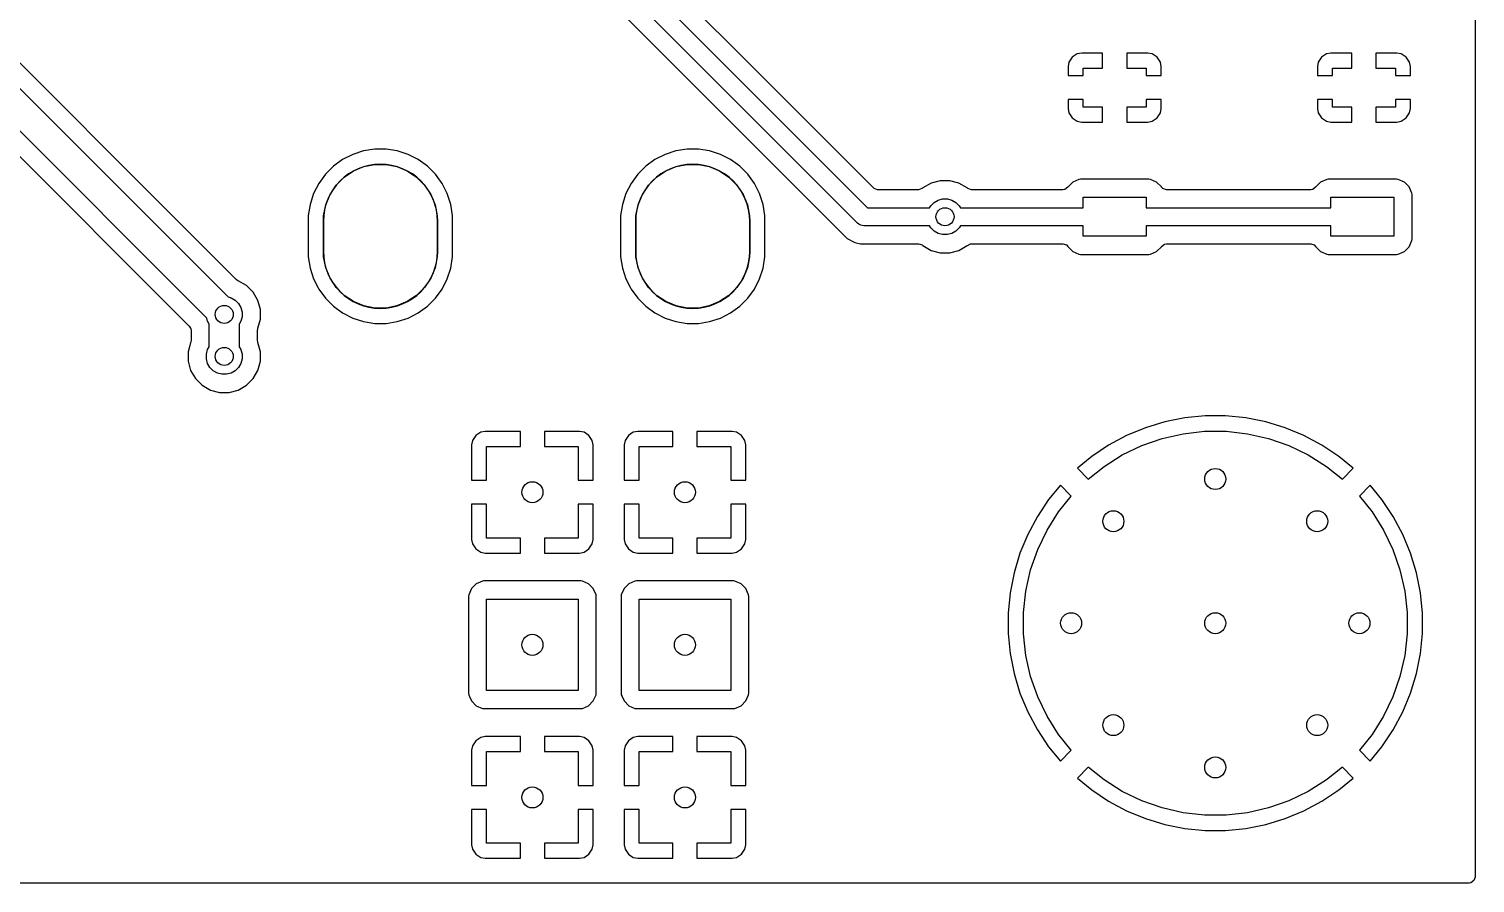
# Model space of a CAD drawing. Extents: x 0.23 to 2.17, y 0.23 to 2.17.
# Drawn here: x 1.222 to 2.17, y 0.23 to 0.789 of the extents above; entities that cross this region are included whole.
import ezdxf

# ---------------------------------------------------------------- set-up
doc = ezdxf.new("R2010")
doc.units = 0
doc.header["$MEASUREMENT"] = 0
doc.layers.add('BLACK', color=7, linetype='CONTINUOUS')

msp = doc.modelspace()

# ---------------------------------------------------------------- linework, layer by layer
at = {"layer": 'BLACK', "linetype": 'CONTINUOUS'}
for p, q in [((2.1703, 2.1664), (2.1703, 0.2336)), ((1.34843, 1.09595), (1.77213, 0.67224)), ((1.32833, 1.08261), (1.75879, 0.65215)), ((1.76551, 0.66216), (1.33834, 1.08933)), ((1.69636, 0.76475), (1.63245, 0.82865)), ((1.3163, 0.66711), (1.20404, 0.77937)), ((1.1979, 0.76877), (1.35285, 0.61383)), ((1.90629, 0.77088), (1.90411, 0.76762)), ((1.90955, 0.77305), (1.90629, 0.77088)), ((1.90629, 0.77088), (1.90629, 0.77088)), ((1.91242, 0.77362), (1.90955, 0.77305)), ((1.90955, 0.77305), (1.90955, 0.77305)), ((1.92618, 0.77362), (1.91242, 0.77362)), ((1.92618, 0.76378), (1.92618, 0.77362)), ((1.92618, 0.77362), (1.92618, 0.77362)), ((1.95569, 0.77362), (1.94193, 0.77362)), ((1.94193, 0.77362), (1.94193, 0.77362)), ((1.94193, 0.77362), (1.94193, 0.76378)), ((1.95856, 0.77305), (1.95569, 0.77362)), ((1.96182, 0.77088), (1.95856, 0.77305)), ((1.95856, 0.77305), (1.95856, 0.77305)), ((1.964, 0.76762), (1.96182, 0.77088)), ((1.96182, 0.77088), (1.96182, 0.77088)), ((2.06968, 0.77088), (2.0675, 0.76762)), ((2.07293, 0.77305), (2.06968, 0.77088)), ((2.06968, 0.77088), (2.06968, 0.77088)), ((2.0758, 0.77362), (2.07293, 0.77305)), ((2.07293, 0.77305), (2.07293, 0.77305)), ((2.08957, 0.77362), (2.0758, 0.77362)), ((2.08957, 0.76378), (2.08957, 0.77362)), ((2.08957, 0.77362), (2.08957, 0.77362)), ((2.10531, 0.77362), (2.10531, 0.77362)), ((2.10531, 0.77362), (2.10531, 0.76378)), ((2.11908, 0.77362), (2.10531, 0.77362)), ((2.12195, 0.77305), (2.11908, 0.77362)), ((2.12521, 0.77088), (2.12195, 0.77305)), ((2.12195, 0.77305), (2.12195, 0.77305)), ((2.12738, 0.76762), (2.12521, 0.77088)), ((2.12521, 0.77088), (2.12521, 0.77088)), ((1.718, 0.74311), (1.69636, 0.76475)), ((1.90411, 0.76762), (1.90354, 0.76475)), ((1.90354, 0.76475), (1.90354, 0.75886)), ((1.90354, 0.75886), (1.90354, 0.75886)), ((1.90354, 0.75886), (1.91339, 0.75886)), ((1.90411, 0.76762), (1.90411, 0.76762)), ((1.91339, 0.75886), (1.91339, 0.76378)), ((1.91339, 0.76378), (1.92618, 0.76378)), ((1.94193, 0.76378), (1.95472, 0.76378)), ((1.95472, 0.76378), (1.95472, 0.75886)), ((1.95472, 0.75886), (1.96457, 0.75886)), ((1.96457, 0.76475), (1.964, 0.76762)), ((1.964, 0.76762), (1.964, 0.76762)), ((1.96457, 0.75886), (1.96457, 0.76475)), ((1.96457, 0.76475), (1.96457, 0.76475)), ((1.96457, 0.75886), (1.96457, 0.75886)), ((2.0675, 0.76762), (2.06693, 0.76475)), ((2.06693, 0.76475), (2.06693, 0.75886)), ((2.06693, 0.75886), (2.06693, 0.75886)), ((2.06693, 0.75886), (2.07677, 0.75886)), ((2.0675, 0.76762), (2.0675, 0.76762)), ((2.07677, 0.75886), (2.07677, 0.76378)), ((2.07677, 0.76378), (2.08957, 0.76378)), ((2.10531, 0.76378), (2.11811, 0.76378)), ((2.11811, 0.76378), (2.11811, 0.75886)), ((2.11811, 0.75886), (2.12795, 0.75886)), ((2.12795, 0.76475), (2.12738, 0.76762)), ((2.12738, 0.76762), (2.12738, 0.76762)), ((2.12795, 0.75886), (2.12795, 0.76475)), ((2.12795, 0.76475), (2.12795, 0.76475)), ((2.12795, 0.75886), (2.12795, 0.75886)), ((1.33893, 0.59991), (1.18399, 0.75485)), ((1.17339, 0.74872), (1.32746, 0.59465)), ((1.77589, 0.68522), (1.718, 0.74311)), ((1.91339, 0.74311), (1.90354, 0.74311)), ((1.90354, 0.74311), (1.90354, 0.74311)), ((1.90354, 0.74311), (1.90354, 0.73722)), ((1.91339, 0.73819), (1.91339, 0.74311)), ((1.96457, 0.74311), (1.95472, 0.74311)), ((1.95472, 0.74311), (1.95472, 0.73819)), ((1.96457, 0.73722), (1.96457, 0.74311)), ((1.96457, 0.74311), (1.96457, 0.74311)), ((2.07677, 0.74311), (2.06693, 0.74311)), ((2.06693, 0.74311), (2.06693, 0.74311)), ((2.06693, 0.74311), (2.06693, 0.73722)), ((2.07677, 0.73819), (2.07677, 0.74311)), ((2.12795, 0.74311), (2.11811, 0.74311)), ((2.11811, 0.74311), (2.11811, 0.73819)), ((2.12795, 0.73722), (2.12795, 0.74311)), ((2.12795, 0.74311), (2.12795, 0.74311)), ((1.90354, 0.73722), (1.90411, 0.73435)), ((1.90411, 0.73435), (1.90411, 0.73435)), ((1.90411, 0.73435), (1.90629, 0.73109)), ((1.90629, 0.73109), (1.90629, 0.73109)), ((1.90629, 0.73109), (1.90955, 0.72892)), ((1.92618, 0.73819), (1.91339, 0.73819)), ((1.92618, 0.72835), (1.92618, 0.73819)), ((1.95472, 0.73819), (1.94193, 0.73819)), ((1.94193, 0.73819), (1.94193, 0.72835)), ((1.95856, 0.72892), (1.96182, 0.73109)), ((1.96182, 0.73109), (1.964, 0.73435)), ((1.96182, 0.73109), (1.96182, 0.73109)), ((1.964, 0.73435), (1.96457, 0.73722)), ((1.964, 0.73435), (1.964, 0.73435)), ((1.96457, 0.73722), (1.96457, 0.73722)), ((2.06693, 0.73722), (2.0675, 0.73435)), ((2.0675, 0.73435), (2.0675, 0.73435)), ((2.0675, 0.73435), (2.06968, 0.73109)), ((2.06968, 0.73109), (2.06968, 0.73109)), ((2.06968, 0.73109), (2.07293, 0.72892)), ((2.08957, 0.73819), (2.07677, 0.73819)), ((2.08957, 0.72835), (2.08957, 0.73819)), ((2.11811, 0.73819), (2.10531, 0.73819)), ((2.10531, 0.73819), (2.10531, 0.72835)), ((2.12195, 0.72892), (2.12521, 0.73109)), ((2.12521, 0.73109), (2.12738, 0.73435)), ((2.12521, 0.73109), (2.12521, 0.73109)), ((2.12738, 0.73435), (2.12795, 0.73722)), ((2.12738, 0.73435), (2.12738, 0.73435)), ((2.12795, 0.73722), (2.12795, 0.73722)), ((1.90955, 0.72892), (1.90955, 0.72892)), ((1.90955, 0.72892), (1.91242, 0.72835)), ((1.91242, 0.72835), (1.91242, 0.72835)), ((1.91242, 0.72835), (1.92618, 0.72835)), ((1.92618, 0.72835), (1.92618, 0.72835)), ((1.94193, 0.72835), (1.94193, 0.72835)), ((1.94193, 0.72835), (1.95569, 0.72835)), ((1.95569, 0.72835), (1.95856, 0.72892)), ((1.95569, 0.72835), (1.95569, 0.72835)), ((1.95856, 0.72892), (1.95856, 0.72892)), ((2.07293, 0.72892), (2.07293, 0.72892)), ((2.07293, 0.72892), (2.0758, 0.72835)), ((2.0758, 0.72835), (2.0758, 0.72835)), ((2.0758, 0.72835), (2.08957, 0.72835)), ((2.08957, 0.72835), (2.08957, 0.72835)), ((2.10531, 0.72835), (2.10531, 0.72835)), ((2.10531, 0.72835), (2.11908, 0.72835)), ((2.11908, 0.72835), (2.12195, 0.72892)), ((2.11908, 0.72835), (2.11908, 0.72835)), ((2.12195, 0.72892), (2.12195, 0.72892)), ((1.42798, 0.70381), (1.42197, 0.69944)), ((1.43461, 0.70719), (1.42798, 0.70381)), ((1.44169, 0.70949), (1.43461, 0.70719)), ((1.44904, 0.71065), (1.44169, 0.70949)), ((1.45648, 0.71065), (1.44904, 0.71065)), ((1.44904, 0.71065), (1.44904, 0.71065)), ((1.46382, 0.70949), (1.45648, 0.71065)), ((1.45648, 0.71065), (1.45648, 0.71065)), ((1.4709, 0.70719), (1.46382, 0.70949)), ((1.47753, 0.70381), (1.4709, 0.70719)), ((1.48355, 0.69944), (1.47753, 0.70381)), ((1.47753, 0.70381), (1.47753, 0.70381)), ((1.47753, 0.70381), (1.47753, 0.70381)), ((1.63271, 0.70381), (1.62669, 0.69944)), ((1.63934, 0.70719), (1.63271, 0.70381)), ((1.64641, 0.70949), (1.63934, 0.70719)), ((1.65376, 0.71065), (1.64641, 0.70949)), ((1.6612, 0.71065), (1.65376, 0.71065)), ((1.65376, 0.71065), (1.65376, 0.71065)), ((1.66855, 0.70949), (1.6612, 0.71065)), ((1.6612, 0.71065), (1.6612, 0.71065)), ((1.67562, 0.70719), (1.66855, 0.70949)), ((1.68225, 0.70381), (1.67562, 0.70719)), ((1.68827, 0.69944), (1.68225, 0.70381)), ((1.68225, 0.70381), (1.68225, 0.70381)), ((1.68225, 0.70381), (1.68225, 0.70381)), ((1.41671, 0.69418), (1.41233, 0.68816)), ((1.42197, 0.69944), (1.41671, 0.69418)), ((1.42384, 0.68711), (1.42903, 0.6923)), ((1.42903, 0.6923), (1.43512, 0.69637)), ((1.43512, 0.69637), (1.4419, 0.69918)), ((1.4419, 0.69918), (1.44909, 0.70061)), ((1.44909, 0.70061), (1.45642, 0.70061)), ((1.45642, 0.70061), (1.46361, 0.69918)), ((1.46361, 0.69918), (1.47039, 0.69637)), ((1.47039, 0.69637), (1.47648, 0.6923)), ((1.47648, 0.6923), (1.48167, 0.68711)), ((1.48881, 0.69418), (1.48355, 0.69944)), ((1.49318, 0.68816), (1.48881, 0.69418)), ((1.62143, 0.69418), (1.61706, 0.68816)), ((1.62669, 0.69944), (1.62143, 0.69418)), ((1.62857, 0.68711), (1.63375, 0.6923)), ((1.63375, 0.6923), (1.63985, 0.69637)), ((1.63985, 0.69637), (1.64662, 0.69918)), ((1.64662, 0.69918), (1.65381, 0.70061)), ((1.65381, 0.70061), (1.66115, 0.70061)), ((1.66115, 0.70061), (1.66834, 0.69918)), ((1.66834, 0.69918), (1.67511, 0.69637)), ((1.67511, 0.69637), (1.68121, 0.6923)), ((1.68121, 0.6923), (1.68639, 0.68711)), ((1.69353, 0.69418), (1.68827, 0.69944)), ((1.6979, 0.68816), (1.69353, 0.69418)), ((1.41233, 0.68816), (1.40895, 0.68153)), ((1.41977, 0.68102), (1.42384, 0.68711)), ((1.48167, 0.68711), (1.48574, 0.68102)), ((1.49656, 0.68153), (1.49318, 0.68816)), ((1.61706, 0.68816), (1.61368, 0.68153)), ((1.6245, 0.68102), (1.62857, 0.68711)), ((1.68639, 0.68711), (1.69047, 0.68102)), ((1.70128, 0.68153), (1.6979, 0.68816)), ((1.77636, 0.68482), (1.77589, 0.68522)), ((1.77865, 0.68407), (1.77636, 0.68482)), ((1.80552, 0.68407), (1.77865, 0.68407)), ((1.80613, 0.68412), (1.80552, 0.68407)), ((1.8081, 0.68512), (1.80613, 0.68412)), ((1.80812, 0.6851), (1.8081, 0.68512)), ((1.80824, 0.6852), (1.80812, 0.6851)), ((1.80828, 0.68522), (1.80824, 0.6852)), ((1.80832, 0.68526), (1.80828, 0.68522)), ((1.81371, 0.68837), (1.80832, 0.68526)), ((1.81972, 0.68998), (1.81371, 0.68837)), ((1.82595, 0.68998), (1.81972, 0.68998)), ((1.83196, 0.68837), (1.82595, 0.68998)), ((1.83735, 0.68526), (1.83196, 0.68837)), ((1.83739, 0.68522), (1.83735, 0.68526)), ((1.83786, 0.68482), (1.83739, 0.68522)), ((1.84015, 0.68407), (1.83786, 0.68482)), ((1.90013, 0.68407), (1.84015, 0.68407)), ((1.90143, 0.6843), (1.90013, 0.68407)), ((1.90334, 0.68577), (1.90143, 0.6843)), ((1.90346, 0.68594), (1.90334, 0.68577)), ((1.90658, 0.68906), (1.90346, 0.68594)), ((1.91063, 0.69085), (1.90658, 0.68906)), ((1.91162, 0.69096), (1.91063, 0.69085)), ((1.95649, 0.69096), (1.91162, 0.69096)), ((1.91162, 0.69096), (1.91162, 0.69096)), ((1.95748, 0.69085), (1.95649, 0.69096)), ((1.96153, 0.68906), (1.95748, 0.69085)), ((1.95748, 0.69085), (1.95748, 0.69085)), ((1.95748, 0.69085), (1.95748, 0.69085)), ((1.96465, 0.68594), (1.96153, 0.68906)), ((1.96153, 0.68906), (1.96153, 0.68906)), ((1.96477, 0.68577), (1.96465, 0.68594)), ((1.96569, 0.68482), (1.96477, 0.68577)), ((1.96798, 0.68407), (1.96569, 0.68482)), ((2.06253, 0.68407), (1.96798, 0.68407)), ((2.06384, 0.6843), (2.06253, 0.68407)), ((2.06574, 0.68577), (2.06384, 0.6843)), ((2.06586, 0.68594), (2.06574, 0.68577)), ((2.06899, 0.68906), (2.06586, 0.68594)), ((2.07303, 0.69085), (2.06899, 0.68906)), ((2.07402, 0.69096), (2.07303, 0.69085)), ((2.11889, 0.69096), (2.07402, 0.69096)), ((2.07402, 0.69096), (2.07402, 0.69096)), ((2.11988, 0.69085), (2.11889, 0.69096)), ((2.12393, 0.68906), (2.11988, 0.69085)), ((2.11988, 0.69085), (2.11988, 0.69085)), ((2.11988, 0.69085), (2.11988, 0.69085)), ((2.12706, 0.68594), (2.12393, 0.68906)), ((2.12884, 0.68189), (2.12706, 0.68594)), ((1.40666, 0.67445), (1.40549, 0.66711)), ((1.40895, 0.68153), (1.40666, 0.67445)), ((1.41553, 0.66705), (1.41696, 0.67424)), ((1.41696, 0.67424), (1.41977, 0.68102)), ((1.48574, 0.68102), (1.48855, 0.67424)), ((1.48855, 0.67424), (1.48998, 0.66705)), ((1.49676, 0.6809), (1.49656, 0.68153)), ((1.49886, 0.67445), (1.49676, 0.6809)), ((1.50002, 0.66711), (1.49886, 0.67445)), ((1.61138, 0.67445), (1.61022, 0.66711)), ((1.61368, 0.68153), (1.61138, 0.67445)), ((1.62026, 0.66705), (1.62169, 0.67424)), ((1.62169, 0.67424), (1.6245, 0.68102)), ((1.69047, 0.68102), (1.69327, 0.67424)), ((1.69327, 0.67424), (1.6947, 0.66705)), ((1.70149, 0.6809), (1.70128, 0.68153)), ((1.70358, 0.67445), (1.70149, 0.6809)), ((1.70474, 0.66711), (1.70358, 0.67445)), ((1.81272, 0.67224), (1.81346, 0.67353)), ((1.81346, 0.67353), (1.81564, 0.67571)), ((1.81564, 0.67571), (1.81831, 0.67725)), ((1.81831, 0.67725), (1.82129, 0.67805)), ((1.82129, 0.67805), (1.82438, 0.67805)), ((1.82438, 0.67805), (1.82735, 0.67725)), ((1.82735, 0.67725), (1.83002, 0.67571)), ((1.83002, 0.67571), (1.8322, 0.67353)), ((1.8322, 0.67353), (1.83295, 0.67224)), ((1.91339, 0.67224), (1.91339, 0.67913)), ((1.91339, 0.67913), (1.95472, 0.67913)), ((1.95472, 0.67913), (1.95472, 0.67224)), ((2.07579, 0.67224), (2.07579, 0.67913)), ((2.07579, 0.67913), (2.11713, 0.67913)), ((2.11713, 0.67913), (2.11713, 0.65354)), ((2.12896, 0.6809), (2.12884, 0.68189)), ((2.12896, 0.65178), (2.12896, 0.6809)), ((1.35811, 0.6253), (1.3163, 0.66711)), ((1.40549, 0.66711), (1.40549, 0.63998)), ((1.41535, 0.66339), (1.41553, 0.66705)), ((1.48998, 0.66705), (1.49016, 0.66339)), ((1.50002, 0.63998), (1.50002, 0.66711)), ((1.61022, 0.66711), (1.61022, 0.63998)), ((1.62008, 0.66339), (1.62026, 0.66705)), ((1.6947, 0.66705), (1.69488, 0.66339)), ((1.70474, 0.63998), (1.70474, 0.66711)), ((1.77213, 0.67224), (1.81272, 0.67224)), ((1.83295, 0.67224), (1.91339, 0.67224)), ((1.95472, 0.67224), (2.07579, 0.67224)), ((1.41535, 0.6437), (1.41535, 0.66339)), ((1.49016, 0.66339), (1.49016, 0.6437)), ((1.62008, 0.6437), (1.62008, 0.66339)), ((1.69488, 0.66339), (1.69488, 0.6437)), ((1.7664, 0.66143), (1.76551, 0.66216)), ((1.76765, 0.66091), (1.7664, 0.66143)), ((1.76853, 0.66055), (1.76765, 0.66091)), ((1.76969, 0.66043), (1.76853, 0.66055)), ((1.81272, 0.66043), (1.76969, 0.66043)), ((1.81346, 0.65915), (1.81272, 0.66043)), ((1.81564, 0.65697), (1.81346, 0.65915)), ((1.81831, 0.65543), (1.81564, 0.65697)), ((1.82129, 0.65463), (1.81831, 0.65543)), ((1.82438, 0.65463), (1.82129, 0.65463)), ((1.82735, 0.65543), (1.82438, 0.65463)), ((1.83002, 0.65697), (1.82735, 0.65543)), ((1.8322, 0.65915), (1.83002, 0.65697)), ((1.83295, 0.66043), (1.8322, 0.65915)), ((1.91339, 0.66043), (1.83295, 0.66043)), ((1.91339, 0.65354), (1.91339, 0.66043)), ((2.07579, 0.66043), (1.95472, 0.66043)), ((1.95472, 0.66043), (1.95472, 0.65354)), ((2.07579, 0.65354), (2.07579, 0.66043)), ((1.75879, 0.65215), (1.75879, 0.65215)), ((1.75879, 0.65215), (1.75879, 0.65215)), ((1.75879, 0.65215), (1.76284, 0.64981)), ((1.76284, 0.64981), (1.76284, 0.64981)), ((1.76284, 0.64981), (1.76284, 0.64981)), ((1.76284, 0.64981), (1.76379, 0.64956)), ((1.76379, 0.64956), (1.76379, 0.64956)), ((1.76379, 0.64956), (1.76379, 0.64956)), ((1.76379, 0.64956), (1.76735, 0.6486)), ((1.76735, 0.6486), (1.76735, 0.6486)), ((1.76735, 0.6486), (1.76735, 0.6486)), ((1.76735, 0.6486), (1.80552, 0.6486)), ((1.80552, 0.6486), (1.80781, 0.64786)), ((1.80781, 0.64786), (1.80828, 0.64746)), ((1.80828, 0.64746), (1.80832, 0.64742)), ((1.80832, 0.64742), (1.81371, 0.64431)), ((1.83196, 0.64431), (1.83735, 0.64742)), ((1.83735, 0.64742), (1.83739, 0.64746)), ((1.83739, 0.64746), (1.83743, 0.64748)), ((1.83743, 0.64748), (1.83755, 0.64758)), ((1.83755, 0.64758), (1.83757, 0.64755)), ((1.83757, 0.64755), (1.83954, 0.64855)), ((1.83954, 0.64855), (1.84015, 0.6486)), ((1.84015, 0.6486), (1.90013, 0.6486)), ((1.90013, 0.6486), (1.90242, 0.64786)), ((1.90242, 0.64786), (1.90334, 0.64691)), ((1.90334, 0.64691), (1.90346, 0.64674)), ((1.90346, 0.64674), (1.90525, 0.64495)), ((1.90525, 0.64495), (1.90658, 0.64361)), ((1.95472, 0.65354), (1.91339, 0.65354)), ((1.96153, 0.64361), (1.96465, 0.64674)), ((1.96465, 0.64674), (1.96477, 0.64691)), ((1.96465, 0.64674), (1.96465, 0.64674)), ((1.96465, 0.64674), (1.96465, 0.64674)), ((1.96477, 0.64691), (1.96668, 0.64838)), ((1.96668, 0.64838), (1.96798, 0.6486)), ((1.96798, 0.6486), (2.06253, 0.6486)), ((2.06253, 0.6486), (2.06482, 0.64786)), ((2.06482, 0.64786), (2.06574, 0.64691)), ((2.06574, 0.64691), (2.06586, 0.64674)), ((2.06586, 0.64674), (2.06765, 0.64495)), ((2.06765, 0.64495), (2.06899, 0.64361)), ((2.11713, 0.65354), (2.07579, 0.65354)), ((2.12393, 0.64361), (2.12706, 0.64674)), ((2.12706, 0.64674), (2.12884, 0.65079)), ((2.12884, 0.65079), (2.12896, 0.65178)), ((1.40549, 0.63998), (1.40666, 0.63263)), ((1.41553, 0.64003), (1.41535, 0.6437)), ((1.41696, 0.63284), (1.41553, 0.64003)), ((1.48998, 0.64003), (1.48855, 0.63284)), ((1.49016, 0.6437), (1.48998, 0.64003)), ((1.49886, 0.63263), (1.50002, 0.63998)), ((1.61022, 0.63998), (1.61138, 0.63263)), ((1.62026, 0.64003), (1.62008, 0.6437)), ((1.62169, 0.63284), (1.62026, 0.64003)), ((1.6947, 0.64003), (1.69327, 0.63284)), ((1.69488, 0.6437), (1.6947, 0.64003)), ((1.70358, 0.63263), (1.70474, 0.63998)), ((1.81371, 0.64431), (1.81972, 0.6427)), ((1.81972, 0.6427), (1.81972, 0.6427)), ((1.81972, 0.6427), (1.82595, 0.6427)), ((1.82595, 0.6427), (1.83196, 0.64431)), ((1.82595, 0.6427), (1.82595, 0.6427)), ((1.90658, 0.64361), (1.91063, 0.64183)), ((1.91063, 0.64183), (1.91162, 0.64171)), ((1.91162, 0.64171), (1.95649, 0.64171)), ((1.95649, 0.64171), (1.95748, 0.64183)), ((1.95748, 0.64183), (1.96153, 0.64361)), ((2.06899, 0.64361), (2.07303, 0.64183)), ((2.07303, 0.64183), (2.07402, 0.64171)), ((2.07402, 0.64171), (2.11889, 0.64171)), ((2.11889, 0.64171), (2.11988, 0.64183)), ((2.11988, 0.64183), (2.12393, 0.64361)), ((1.40666, 0.63263), (1.40895, 0.62556)), ((1.41977, 0.62607), (1.41696, 0.63284)), ((1.42384, 0.61997), (1.41977, 0.62607)), ((1.48574, 0.62607), (1.48167, 0.61997)), ((1.48855, 0.63284), (1.48574, 0.62607)), ((1.49656, 0.62556), (1.49886, 0.63263)), ((1.49886, 0.63263), (1.49886, 0.63263)), ((1.61138, 0.63263), (1.61368, 0.62556)), ((1.6245, 0.62607), (1.62169, 0.63284)), ((1.62857, 0.61997), (1.6245, 0.62607)), ((1.69047, 0.62607), (1.68639, 0.61997)), ((1.69327, 0.63284), (1.69047, 0.62607)), ((1.70128, 0.62556), (1.70358, 0.63263)), ((1.70358, 0.63263), (1.70358, 0.63263)), ((1.35937, 0.62445), (1.35811, 0.6253)), ((1.35952, 0.62439), (1.35937, 0.62445)), ((1.36491, 0.62128), (1.35952, 0.62439)), ((1.35952, 0.62439), (1.35952, 0.62439)), ((1.35952, 0.62439), (1.35952, 0.62439)), ((1.36931, 0.61688), (1.36491, 0.62128)), ((1.37242, 0.61149), (1.36931, 0.61688)), ((1.40895, 0.62556), (1.41172, 0.62013)), ((1.41172, 0.62013), (1.41233, 0.61893)), ((1.41233, 0.61893), (1.41671, 0.61291)), ((1.42903, 0.61479), (1.42384, 0.61997)), ((1.48167, 0.61997), (1.47648, 0.61479)), ((1.48881, 0.61291), (1.49318, 0.61893)), ((1.49318, 0.61893), (1.49656, 0.62556)), ((1.61368, 0.62556), (1.61645, 0.62013)), ((1.61645, 0.62013), (1.61706, 0.61893)), ((1.61706, 0.61893), (1.62143, 0.61291)), ((1.63375, 0.61479), (1.62857, 0.61997)), ((1.68639, 0.61997), (1.68121, 0.61479)), ((1.69353, 0.61291), (1.6979, 0.61893)), ((1.6979, 0.61893), (1.70128, 0.62556)), ((1.35285, 0.61383), (1.35491, 0.61327)), ((1.35491, 0.61327), (1.35758, 0.61173)), ((1.35758, 0.61173), (1.35976, 0.60955)), ((1.35976, 0.60955), (1.36131, 0.60688)), ((1.36131, 0.60688), (1.3621, 0.6039)), ((1.37404, 0.60547), (1.37242, 0.61149)), ((1.41671, 0.61291), (1.42197, 0.60765)), ((1.42197, 0.60765), (1.42798, 0.60328)), ((1.43512, 0.61072), (1.42903, 0.61479)), ((1.4419, 0.60791), (1.43512, 0.61072)), ((1.44909, 0.60648), (1.4419, 0.60791)), ((1.46361, 0.60791), (1.45642, 0.60648)), ((1.47039, 0.61072), (1.46361, 0.60791)), ((1.47648, 0.61479), (1.47039, 0.61072)), ((1.47753, 0.60328), (1.48355, 0.60765)), ((1.48355, 0.60765), (1.48881, 0.61291)), ((1.62143, 0.61291), (1.62669, 0.60765)), ((1.62669, 0.60765), (1.63271, 0.60328)), ((1.63985, 0.61072), (1.63375, 0.61479)), ((1.64662, 0.60791), (1.63985, 0.61072)), ((1.65381, 0.60648), (1.64662, 0.60791)), ((1.66834, 0.60791), (1.66115, 0.60648)), ((1.67511, 0.61072), (1.66834, 0.60791)), ((1.68121, 0.61479), (1.67511, 0.61072)), ((1.68225, 0.60328), (1.68827, 0.60765)), ((1.68827, 0.60765), (1.69353, 0.61291)), ((1.33948, 0.59784), (1.33893, 0.59991)), ((1.34055, 0.59599), (1.33948, 0.59784)), ((1.36131, 0.59784), (1.36024, 0.59599)), ((1.3621, 0.60082), (1.36131, 0.59784)), ((1.3621, 0.6039), (1.3621, 0.60082)), ((1.37242, 0.59324), (1.37404, 0.59925)), ((1.37404, 0.59925), (1.37404, 0.60547)), ((1.42798, 0.60328), (1.43461, 0.5999)), ((1.43461, 0.5999), (1.44169, 0.5976)), ((1.44169, 0.5976), (1.44169, 0.5976)), ((1.44169, 0.5976), (1.44169, 0.5976)), ((1.44169, 0.5976), (1.44904, 0.59644)), ((1.45642, 0.60648), (1.44909, 0.60648)), ((1.45648, 0.59644), (1.46382, 0.5976)), ((1.46382, 0.5976), (1.4709, 0.5999)), ((1.46382, 0.5976), (1.46382, 0.5976)), ((1.46382, 0.5976), (1.46382, 0.5976)), ((1.4709, 0.5999), (1.47753, 0.60328)), ((1.63271, 0.60328), (1.63934, 0.5999)), ((1.63934, 0.5999), (1.64641, 0.5976)), ((1.64641, 0.5976), (1.64641, 0.5976)), ((1.64641, 0.5976), (1.64641, 0.5976)), ((1.64641, 0.5976), (1.65376, 0.59644)), ((1.66115, 0.60648), (1.65381, 0.60648)), ((1.6612, 0.59644), (1.66855, 0.5976)), ((1.66855, 0.5976), (1.67562, 0.5999)), ((1.66855, 0.5976), (1.66855, 0.5976)), ((1.66855, 0.5976), (1.66855, 0.5976)), ((1.67562, 0.5999), (1.68225, 0.60328)), ((1.32746, 0.59465), (1.3283, 0.59338)), ((1.3283, 0.59338), (1.32842, 0.59309)), ((1.32842, 0.59309), (1.32872, 0.5916)), ((1.32872, 0.5916), (1.32872, 0.58557)), ((1.34055, 0.58118), (1.34055, 0.59599)), ((1.36024, 0.59599), (1.36024, 0.58118)), ((1.37207, 0.5916), (1.37236, 0.59309)), ((1.37207, 0.58557), (1.37207, 0.5916)), ((1.37236, 0.59309), (1.37242, 0.59324)), ((1.37242, 0.59324), (1.37242, 0.59324)), ((1.44904, 0.59644), (1.44904, 0.59644)), ((1.44904, 0.59644), (1.45648, 0.59644)), ((1.65376, 0.59644), (1.65376, 0.59644)), ((1.65376, 0.59644), (1.6612, 0.59644)), ((1.3276, 0.58109), (1.32675, 0.57792)), ((1.32836, 0.58393), (1.3276, 0.58109)), ((1.32842, 0.58408), (1.32836, 0.58393)), ((1.32872, 0.58557), (1.32842, 0.58408)), ((1.33868, 0.57634), (1.33948, 0.57932)), ((1.33948, 0.57932), (1.34055, 0.58118)), ((1.36024, 0.58118), (1.36131, 0.57932)), ((1.36131, 0.57932), (1.3621, 0.57634)), ((1.37236, 0.58408), (1.37207, 0.58557)), ((1.37242, 0.58393), (1.37236, 0.58408)), ((1.37404, 0.57792), (1.37242, 0.58393)), ((1.37242, 0.58393), (1.37242, 0.58393)), ((1.37242, 0.58393), (1.37242, 0.58393)), ((1.32675, 0.57792), (1.32675, 0.57169)), ((1.32675, 0.57169), (1.32836, 0.56568)), ((1.33868, 0.57326), (1.33868, 0.57634)), ((1.33948, 0.57028), (1.33868, 0.57326)), ((1.34102, 0.56761), (1.33948, 0.57028)), ((1.36131, 0.57028), (1.35976, 0.56761)), ((1.3621, 0.57326), (1.36131, 0.57028)), ((1.3621, 0.57634), (1.3621, 0.57326)), ((1.37242, 0.56568), (1.37404, 0.57169)), ((1.37404, 0.57169), (1.37404, 0.57792)), ((1.32836, 0.56568), (1.33148, 0.56029)), ((1.33148, 0.56029), (1.33588, 0.55589)), ((1.3432, 0.56543), (1.34102, 0.56761)), ((1.34587, 0.56389), (1.3432, 0.56543)), ((1.34885, 0.56309), (1.34587, 0.56389)), ((1.35194, 0.56309), (1.34885, 0.56309)), ((1.35491, 0.56389), (1.35194, 0.56309)), ((1.35758, 0.56543), (1.35491, 0.56389)), ((1.35976, 0.56761), (1.35758, 0.56543)), ((1.36491, 0.55589), (1.36931, 0.56029)), ((1.36931, 0.56029), (1.37242, 0.56568)), ((1.33588, 0.55589), (1.34127, 0.55277)), ((1.34127, 0.55277), (1.34728, 0.55116)), ((1.34728, 0.55116), (1.34728, 0.55116)), ((1.34728, 0.55116), (1.35351, 0.55116)), ((1.35351, 0.55116), (1.35952, 0.55277)), ((1.35351, 0.55116), (1.35351, 0.55116)), ((1.35952, 0.55277), (1.36491, 0.55589)), ((1.96696, 0.53192), (1.95419, 0.52804)), ((1.98005, 0.53452), (1.96696, 0.53192)), ((1.99333, 0.53583), (1.98005, 0.53452)), ((2.00667, 0.53583), (1.99333, 0.53583)), ((2.01995, 0.53452), (2.00667, 0.53583)), ((2.03304, 0.53192), (2.01995, 0.53452)), ((2.01995, 0.53452), (2.01995, 0.53452)), ((2.04581, 0.52804), (2.03304, 0.53192)), ((1.51527, 0.52292), (1.51309, 0.51967)), ((1.51852, 0.5251), (1.51527, 0.52292)), ((1.51527, 0.52292), (1.51527, 0.52292)), ((1.52139, 0.52567), (1.51852, 0.5251)), ((1.51852, 0.5251), (1.51852, 0.5251)), ((1.54449, 0.52567), (1.52139, 0.52567)), ((1.54449, 0.51583), (1.54449, 0.52567)), ((1.54449, 0.52567), (1.54449, 0.52567)), ((1.56024, 0.52567), (1.56024, 0.51583)), ((1.58333, 0.52567), (1.56024, 0.52567)), ((1.56024, 0.52567), (1.56024, 0.52567)), ((1.5862, 0.5251), (1.58333, 0.52567)), ((1.58946, 0.52292), (1.5862, 0.5251)), ((1.5862, 0.5251), (1.5862, 0.5251)), ((1.59163, 0.51967), (1.58946, 0.52292)), ((1.58946, 0.52292), (1.58946, 0.52292)), ((1.61527, 0.52292), (1.61309, 0.51967)), ((1.61852, 0.5251), (1.61527, 0.52292)), ((1.61527, 0.52292), (1.61527, 0.52292)), ((1.62139, 0.52567), (1.61852, 0.5251)), ((1.61852, 0.5251), (1.61852, 0.5251)), ((1.64449, 0.52567), (1.62139, 0.52567)), ((1.64449, 0.51583), (1.64449, 0.52567)), ((1.64449, 0.52567), (1.64449, 0.52567)), ((1.66024, 0.52567), (1.66024, 0.51583)), ((1.68333, 0.52567), (1.66024, 0.52567)), ((1.66024, 0.52567), (1.66024, 0.52567)), ((1.6862, 0.5251), (1.68333, 0.52567)), ((1.68946, 0.52292), (1.6862, 0.5251)), ((1.6862, 0.5251), (1.6862, 0.5251)), ((1.69163, 0.51967), (1.68946, 0.52292)), ((1.68946, 0.52292), (1.68946, 0.52292)), ((1.94186, 0.52293), (1.93009, 0.51664)), ((1.95419, 0.52804), (1.94186, 0.52293)), ((1.94186, 0.52293), (1.94186, 0.52293)), ((1.96512, 0.52106), (1.9789, 0.5242)), ((1.9789, 0.5242), (1.99294, 0.52579)), ((1.99294, 0.52579), (2.00706, 0.52579)), ((2.00706, 0.52579), (2.0211, 0.5242)), ((2.0211, 0.5242), (2.03488, 0.52106)), ((2.05814, 0.52293), (2.04581, 0.52804)), ((2.06991, 0.51664), (2.05814, 0.52293)), ((2.05814, 0.52293), (2.05814, 0.52293)), ((1.51309, 0.51967), (1.51252, 0.5168)), ((1.51252, 0.5168), (1.51252, 0.4937)), ((1.51309, 0.51967), (1.51309, 0.51967)), ((1.52236, 0.4937), (1.52236, 0.51583)), ((1.52236, 0.51583), (1.54449, 0.51583)), ((1.56024, 0.51583), (1.58236, 0.51583)), ((1.58236, 0.51583), (1.58236, 0.4937)), ((1.5922, 0.5168), (1.59163, 0.51967)), ((1.59163, 0.51967), (1.59163, 0.51967)), ((1.5922, 0.4937), (1.5922, 0.5168)), ((1.5922, 0.5168), (1.5922, 0.5168)), ((1.61309, 0.51967), (1.61252, 0.5168)), ((1.61252, 0.5168), (1.61252, 0.4937)), ((1.61309, 0.51967), (1.61309, 0.51967)), ((1.62236, 0.4937), (1.62236, 0.51583)), ((1.62236, 0.51583), (1.64449, 0.51583)), ((1.66024, 0.51583), (1.68236, 0.51583)), ((1.68236, 0.51583), (1.68236, 0.4937)), ((1.6922, 0.5168), (1.69163, 0.51967)), ((1.69163, 0.51967), (1.69163, 0.51967)), ((1.6922, 0.4937), (1.6922, 0.5168)), ((1.6922, 0.5168), (1.6922, 0.5168)), ((1.93009, 0.51664), (1.91899, 0.50923)), ((1.93906, 0.51026), (1.95179, 0.51639)), ((1.95179, 0.51639), (1.96512, 0.52106)), ((2.03488, 0.52106), (2.04821, 0.51639)), ((2.04821, 0.51639), (2.06094, 0.51026)), ((2.08101, 0.50923), (2.06991, 0.51664)), ((1.91899, 0.50923), (1.90961, 0.50153)), ((1.91669, 0.49445), (1.9271, 0.50275)), ((1.9271, 0.50275), (1.93906, 0.51026)), ((2.06094, 0.51026), (2.0729, 0.50275)), ((2.0729, 0.50275), (2.08331, 0.49445)), ((2.09039, 0.50153), (2.08101, 0.50923)), ((1.51252, 0.4937), (1.51252, 0.4937)), ((1.51252, 0.4937), (1.52236, 0.4937)), ((1.58236, 0.4937), (1.5922, 0.4937)), ((1.5922, 0.4937), (1.5922, 0.4937)), ((1.61252, 0.4937), (1.61252, 0.4937)), ((1.61252, 0.4937), (1.62236, 0.4937)), ((1.68236, 0.4937), (1.6922, 0.4937)), ((1.6922, 0.4937), (1.6922, 0.4937)), ((1.90961, 0.50153), (1.91669, 0.49445)), ((2.08331, 0.49445), (2.09039, 0.50153)), ((1.89847, 0.49039), (1.89077, 0.48101)), ((1.90555, 0.48331), (1.89847, 0.49039)), ((2.10153, 0.49039), (2.09445, 0.48331)), ((2.10923, 0.48101), (2.10153, 0.49039)), ((1.51252, 0.47795), (1.51252, 0.47795)), ((1.51252, 0.47795), (1.51252, 0.45486)), ((1.52236, 0.47795), (1.51252, 0.47795)), ((1.52236, 0.45583), (1.52236, 0.47795)), ((1.5922, 0.47795), (1.58236, 0.47795)), ((1.58236, 0.47795), (1.58236, 0.45583)), ((1.5922, 0.45486), (1.5922, 0.47795)), ((1.5922, 0.47795), (1.5922, 0.47795)), ((1.61252, 0.47795), (1.61252, 0.47795)), ((1.61252, 0.47795), (1.61252, 0.45486)), ((1.62236, 0.47795), (1.61252, 0.47795)), ((1.62236, 0.45583), (1.62236, 0.47795)), ((1.6922, 0.47795), (1.68236, 0.47795)), ((1.68236, 0.47795), (1.68236, 0.45583)), ((1.6922, 0.45486), (1.6922, 0.47795)), ((1.6922, 0.47795), (1.6922, 0.47795)), ((1.89077, 0.48101), (1.88336, 0.46991)), ((1.89725, 0.4729), (1.90555, 0.48331)), ((2.09445, 0.48331), (2.10275, 0.4729)), ((2.11664, 0.46991), (2.10923, 0.48101)), ((1.88336, 0.46991), (1.87707, 0.45814)), ((1.88974, 0.46094), (1.89725, 0.4729)), ((2.10275, 0.4729), (2.11026, 0.46094)), ((2.12293, 0.45814), (2.11664, 0.46991)), ((1.54449, 0.45583), (1.52236, 0.45583)), ((1.54449, 0.44598), (1.54449, 0.45583)), ((1.58236, 0.45583), (1.56024, 0.45583)), ((1.56024, 0.45583), (1.56024, 0.44598)), ((1.64449, 0.45583), (1.62236, 0.45583)), ((1.64449, 0.44598), (1.64449, 0.45583)), ((1.68236, 0.45583), (1.66024, 0.45583)), ((1.66024, 0.45583), (1.66024, 0.44598)), ((1.87707, 0.45814), (1.87196, 0.44581)), ((1.87707, 0.45814), (1.87707, 0.45814)), ((1.88361, 0.44821), (1.88974, 0.46094)), ((2.11026, 0.46094), (2.11639, 0.44821)), ((2.12804, 0.44581), (2.12293, 0.45814)), ((2.12293, 0.45814), (2.12293, 0.45814)), ((1.51252, 0.45486), (1.51309, 0.45199)), ((1.51309, 0.45199), (1.51309, 0.45199)), ((1.51309, 0.45199), (1.51527, 0.44873)), ((1.51527, 0.44873), (1.51527, 0.44873)), ((1.51527, 0.44873), (1.51852, 0.44656)), ((1.51852, 0.44656), (1.51852, 0.44656)), ((1.51852, 0.44656), (1.52139, 0.44598)), ((1.52139, 0.44598), (1.52139, 0.44598)), ((1.52139, 0.44598), (1.54449, 0.44598)), ((1.54449, 0.44598), (1.54449, 0.44598)), ((1.56024, 0.44598), (1.56024, 0.44598)), ((1.56024, 0.44598), (1.58333, 0.44598)), ((1.58333, 0.44598), (1.5862, 0.44656)), ((1.58333, 0.44598), (1.58333, 0.44598)), ((1.5862, 0.44656), (1.58946, 0.44873)), ((1.5862, 0.44656), (1.5862, 0.44656)), ((1.58946, 0.44873), (1.59163, 0.45199)), ((1.58946, 0.44873), (1.58946, 0.44873)), ((1.59163, 0.45199), (1.5922, 0.45486)), ((1.59163, 0.45199), (1.59163, 0.45199)), ((1.5922, 0.45486), (1.5922, 0.45486)), ((1.61252, 0.45486), (1.61309, 0.45199)), ((1.61309, 0.45199), (1.61309, 0.45199)), ((1.61309, 0.45199), (1.61527, 0.44873)), ((1.61527, 0.44873), (1.61527, 0.44873)), ((1.61527, 0.44873), (1.61852, 0.44656)), ((1.61852, 0.44656), (1.61852, 0.44656)), ((1.61852, 0.44656), (1.62139, 0.44598)), ((1.62139, 0.44598), (1.62139, 0.44598)), ((1.62139, 0.44598), (1.64449, 0.44598)), ((1.64449, 0.44598), (1.64449, 0.44598)), ((1.66024, 0.44598), (1.66024, 0.44598)), ((1.66024, 0.44598), (1.68333, 0.44598)), ((1.68333, 0.44598), (1.6862, 0.44656)), ((1.68333, 0.44598), (1.68333, 0.44598)), ((1.6862, 0.44656), (1.68946, 0.44873)), ((1.6862, 0.44656), (1.6862, 0.44656)), ((1.68946, 0.44873), (1.69163, 0.45199)), ((1.68946, 0.44873), (1.68946, 0.44873)), ((1.69163, 0.45199), (1.6922, 0.45486)), ((1.69163, 0.45199), (1.69163, 0.45199)), ((1.6922, 0.45486), (1.6922, 0.45486)), ((1.87196, 0.44581), (1.86808, 0.43304)), ((1.87894, 0.43488), (1.88361, 0.44821)), ((2.11639, 0.44821), (2.12106, 0.43488)), ((2.13192, 0.43304), (2.12804, 0.44581)), ((1.51961, 0.42754), (1.51556, 0.42576)), ((1.5206, 0.42766), (1.51961, 0.42754)), ((1.58413, 0.42766), (1.5206, 0.42766)), ((1.5206, 0.42766), (1.5206, 0.42766)), ((1.58512, 0.42754), (1.58413, 0.42766)), ((1.58916, 0.42576), (1.58512, 0.42754)), ((1.58512, 0.42754), (1.58512, 0.42754)), ((1.58512, 0.42754), (1.58512, 0.42754)), ((1.61961, 0.42754), (1.61556, 0.42576)), ((1.6206, 0.42766), (1.61961, 0.42754)), ((1.68413, 0.42766), (1.6206, 0.42766)), ((1.6206, 0.42766), (1.6206, 0.42766)), ((1.68512, 0.42754), (1.68413, 0.42766)), ((1.68916, 0.42576), (1.68512, 0.42754)), ((1.68512, 0.42754), (1.68512, 0.42754)), ((1.68512, 0.42754), (1.68512, 0.42754)), ((1.86808, 0.43304), (1.86548, 0.41995)), ((1.8758, 0.4211), (1.87894, 0.43488)), ((2.12106, 0.43488), (2.1242, 0.4211)), ((2.13452, 0.41995), (2.13192, 0.43304)), ((1.51065, 0.41858), (1.51053, 0.41759)), ((1.51053, 0.41759), (1.51053, 0.35406)), ((1.51243, 0.42263), (1.51065, 0.41858)), ((1.51556, 0.42576), (1.51243, 0.42263)), ((1.59229, 0.42263), (1.58916, 0.42576)), ((1.59408, 0.41858), (1.59229, 0.42263)), ((1.59419, 0.41759), (1.59408, 0.41858)), ((1.59419, 0.35406), (1.59419, 0.41759)), ((1.59419, 0.41759), (1.59419, 0.41759)), ((1.61065, 0.41858), (1.61053, 0.41759)), ((1.61053, 0.41759), (1.61053, 0.35406)), ((1.61243, 0.42263), (1.61065, 0.41858)), ((1.61556, 0.42576), (1.61243, 0.42263)), ((1.69229, 0.42263), (1.68916, 0.42576)), ((1.69408, 0.41858), (1.69229, 0.42263)), ((1.69419, 0.41759), (1.69408, 0.41858)), ((1.69419, 0.40667), (1.69419, 0.41759)), ((1.86548, 0.41995), (1.86417, 0.40667)), ((1.87421, 0.40706), (1.8758, 0.4211)), ((2.1242, 0.4211), (2.12579, 0.40706)), ((2.13583, 0.40667), (2.13452, 0.41995)), ((1.52236, 0.35583), (1.52236, 0.41583)), ((1.52236, 0.41583), (1.58236, 0.41583)), ((1.58236, 0.41583), (1.58236, 0.35583)), ((1.62236, 0.35583), (1.62236, 0.41583)), ((1.62236, 0.41583), (1.68236, 0.41583)), ((1.68236, 0.41583), (1.68236, 0.35583)), ((1.69419, 0.35406), (1.69419, 0.40667)), ((1.86417, 0.40667), (1.86417, 0.39333)), ((1.87421, 0.39294), (1.87421, 0.40706)), ((2.12579, 0.40706), (2.12579, 0.39294)), ((2.13583, 0.39333), (2.13583, 0.40667)), ((1.86417, 0.39333), (1.86548, 0.38005)), ((1.8758, 0.3789), (1.87421, 0.39294)), ((2.12579, 0.39294), (2.1242, 0.3789)), ((2.13452, 0.38005), (2.13583, 0.39333)), ((1.86548, 0.38005), (1.86808, 0.36696)), ((2.13192, 0.36696), (2.13452, 0.38005)), ((1.87894, 0.36512), (1.8758, 0.3789)), ((2.1242, 0.3789), (2.12106, 0.36512)), ((1.86808, 0.36696), (1.87196, 0.35419)), ((1.88361, 0.35179), (1.87894, 0.36512)), ((2.12106, 0.36512), (2.11639, 0.35179)), ((2.12804, 0.35419), (2.13192, 0.36696)), ((1.51053, 0.35406), (1.51053, 0.35406)), ((1.51053, 0.35406), (1.51065, 0.35307)), ((1.51065, 0.35307), (1.51114, 0.35195)), ((1.51114, 0.35195), (1.51243, 0.34902)), ((1.58236, 0.35583), (1.52236, 0.35583)), ((1.59229, 0.34902), (1.59408, 0.35307)), ((1.59408, 0.35307), (1.59419, 0.35406)), ((1.61053, 0.35406), (1.61053, 0.35406)), ((1.61053, 0.35406), (1.61065, 0.35307)), ((1.61065, 0.35307), (1.61114, 0.35195)), ((1.61114, 0.35195), (1.61243, 0.34902)), ((1.68236, 0.35583), (1.62236, 0.35583)), ((1.69229, 0.34902), (1.69408, 0.35307)), ((1.69408, 0.35307), (1.69419, 0.35406)), ((1.87196, 0.35419), (1.87707, 0.34186)), ((1.88974, 0.33906), (1.88361, 0.35179)), ((2.11639, 0.35179), (2.11026, 0.33906)), ((2.12293, 0.34186), (2.12804, 0.35419)), ((1.51243, 0.34902), (1.51556, 0.3459)), ((1.51556, 0.3459), (1.51961, 0.34411)), ((1.51961, 0.34411), (1.5206, 0.344)), ((1.5206, 0.344), (1.58413, 0.344)), ((1.58413, 0.344), (1.58512, 0.34411)), ((1.58512, 0.34411), (1.58916, 0.3459)), ((1.58916, 0.3459), (1.59229, 0.34902)), ((1.61243, 0.34902), (1.61556, 0.3459)), ((1.61556, 0.3459), (1.61961, 0.34411)), ((1.61961, 0.34411), (1.6206, 0.344)), ((1.6206, 0.344), (1.68413, 0.344)), ((1.68413, 0.344), (1.68512, 0.34411)), ((1.68512, 0.34411), (1.68916, 0.3459)), ((1.68916, 0.3459), (1.69229, 0.34902)), ((1.87707, 0.34186), (1.87707, 0.34186)), ((1.87707, 0.34186), (1.88336, 0.33009)), ((2.11664, 0.33009), (2.12293, 0.34186)), ((2.12293, 0.34186), (2.12293, 0.34186)), ((1.89725, 0.3271), (1.88974, 0.33906)), ((2.11026, 0.33906), (2.10275, 0.3271)), ((1.51527, 0.32292), (1.51309, 0.31967)), ((1.51852, 0.3251), (1.51527, 0.32292)), ((1.51527, 0.32292), (1.51527, 0.32292)), ((1.52139, 0.32567), (1.51852, 0.3251)), ((1.51852, 0.3251), (1.51852, 0.3251)), ((1.54449, 0.32567), (1.52139, 0.32567)), ((1.54449, 0.31583), (1.54449, 0.32567)), ((1.54449, 0.32567), (1.54449, 0.32567)), ((1.56024, 0.32567), (1.56024, 0.31583)), ((1.58333, 0.32567), (1.56024, 0.32567)), ((1.56024, 0.32567), (1.56024, 0.32567)), ((1.5862, 0.3251), (1.58333, 0.32567)), ((1.58946, 0.32292), (1.5862, 0.3251)), ((1.5862, 0.3251), (1.5862, 0.3251)), ((1.59163, 0.31967), (1.58946, 0.32292)), ((1.58946, 0.32292), (1.58946, 0.32292)), ((1.61527, 0.32292), (1.61309, 0.31967)), ((1.61852, 0.3251), (1.61527, 0.32292)), ((1.61527, 0.32292), (1.61527, 0.32292)), ((1.62139, 0.32567), (1.61852, 0.3251)), ((1.61852, 0.3251), (1.61852, 0.3251)), ((1.64449, 0.32567), (1.62139, 0.32567)), ((1.64449, 0.31583), (1.64449, 0.32567)), ((1.64449, 0.32567), (1.64449, 0.32567)), ((1.66024, 0.32567), (1.66024, 0.31583)), ((1.68333, 0.32567), (1.66024, 0.32567)), ((1.66024, 0.32567), (1.66024, 0.32567)), ((1.6862, 0.3251), (1.68333, 0.32567)), ((1.68946, 0.32292), (1.6862, 0.3251)), ((1.6862, 0.3251), (1.6862, 0.3251)), ((1.69163, 0.31967), (1.68946, 0.32292)), ((1.68946, 0.32292), (1.68946, 0.32292)), ((1.88336, 0.33009), (1.89077, 0.31899)), ((1.90555, 0.31669), (1.89725, 0.3271)), ((2.10275, 0.3271), (2.09445, 0.31669)), ((2.10923, 0.31899), (2.11664, 0.33009)), ((1.51309, 0.31967), (1.51252, 0.3168)), ((1.51252, 0.3168), (1.51252, 0.2937)), ((1.51309, 0.31967), (1.51309, 0.31967)), ((1.52236, 0.2937), (1.52236, 0.31583)), ((1.52236, 0.31583), (1.54449, 0.31583)), ((1.56024, 0.31583), (1.58236, 0.31583)), ((1.58236, 0.31583), (1.58236, 0.2937)), ((1.5922, 0.3168), (1.59163, 0.31967)), ((1.59163, 0.31967), (1.59163, 0.31967)), ((1.5922, 0.2937), (1.5922, 0.3168)), ((1.5922, 0.3168), (1.5922, 0.3168)), ((1.61309, 0.31967), (1.61252, 0.3168)), ((1.61252, 0.3168), (1.61252, 0.2937)), ((1.61309, 0.31967), (1.61309, 0.31967)), ((1.62236, 0.2937), (1.62236, 0.31583)), ((1.62236, 0.31583), (1.64449, 0.31583)), ((1.66024, 0.31583), (1.68236, 0.31583)), ((1.68236, 0.31583), (1.68236, 0.2937)), ((1.6922, 0.3168), (1.69163, 0.31967)), ((1.69163, 0.31967), (1.69163, 0.31967)), ((1.6922, 0.2937), (1.6922, 0.3168)), ((1.6922, 0.3168), (1.6922, 0.3168)), ((1.89077, 0.31899), (1.89847, 0.30961)), ((1.89847, 0.30961), (1.90555, 0.31669)), ((2.09445, 0.31669), (2.10153, 0.30961)), ((2.10153, 0.30961), (2.10923, 0.31899)), ((2.10923, 0.31899), (2.10923, 0.31899)), ((1.91669, 0.30555), (1.90961, 0.29847)), ((1.9271, 0.29725), (1.91669, 0.30555)), ((2.08331, 0.30555), (2.0729, 0.29725)), ((2.09039, 0.29847), (2.08331, 0.30555)), ((1.90961, 0.29847), (1.91899, 0.29077)), ((1.93906, 0.28974), (1.9271, 0.29725)), ((2.0729, 0.29725), (2.06094, 0.28974)), ((2.08101, 0.29077), (2.09039, 0.29847)), ((1.51252, 0.2937), (1.51252, 0.2937)), ((1.51252, 0.2937), (1.52236, 0.2937)), ((1.58236, 0.2937), (1.5922, 0.2937)), ((1.5922, 0.2937), (1.5922, 0.2937)), ((1.61252, 0.2937), (1.61252, 0.2937)), ((1.61252, 0.2937), (1.62236, 0.2937)), ((1.68236, 0.2937), (1.6922, 0.2937)), ((1.6922, 0.2937), (1.6922, 0.2937)), ((1.91899, 0.29077), (1.93009, 0.28336)), ((1.95179, 0.28361), (1.93906, 0.28974)), ((2.06094, 0.28974), (2.04821, 0.28361)), ((2.06991, 0.28336), (2.08101, 0.29077)), ((2.08101, 0.29077), (2.08101, 0.29077)), ((1.51252, 0.27795), (1.51252, 0.27795)), ((1.51252, 0.27795), (1.51252, 0.25486)), ((1.52236, 0.27795), (1.51252, 0.27795)), ((1.52236, 0.25583), (1.52236, 0.27795)), ((1.5922, 0.27795), (1.58236, 0.27795)), ((1.58236, 0.27795), (1.58236, 0.25583)), ((1.5922, 0.25486), (1.5922, 0.27795)), ((1.5922, 0.27795), (1.5922, 0.27795)), ((1.61252, 0.27795), (1.61252, 0.27795)), ((1.61252, 0.27795), (1.61252, 0.25486)), ((1.62236, 0.27795), (1.61252, 0.27795)), ((1.62236, 0.25583), (1.62236, 0.27795)), ((1.6922, 0.27795), (1.68236, 0.27795)), ((1.68236, 0.27795), (1.68236, 0.25583)), ((1.6922, 0.25486), (1.6922, 0.27795)), ((1.6922, 0.27795), (1.6922, 0.27795)), ((1.93009, 0.28336), (1.94186, 0.27707)), ((1.94186, 0.27707), (1.94186, 0.27707)), ((1.94186, 0.27707), (1.95419, 0.27196)), ((1.96512, 0.27894), (1.95179, 0.28361)), ((1.9789, 0.2758), (1.96512, 0.27894)), ((1.99294, 0.27421), (1.9789, 0.2758)), ((2.0211, 0.2758), (2.00706, 0.27421)), ((2.03488, 0.27894), (2.0211, 0.2758)), ((2.04821, 0.28361), (2.03488, 0.27894)), ((2.04581, 0.27196), (2.05814, 0.27707)), ((2.05814, 0.27707), (2.06991, 0.28336)), ((2.05814, 0.27707), (2.05814, 0.27707)), ((1.95419, 0.27196), (1.96696, 0.26808)), ((1.96696, 0.26808), (1.98005, 0.26548)), ((1.98005, 0.26548), (1.98005, 0.26548)), ((1.98005, 0.26548), (1.99333, 0.26417)), ((2.00706, 0.27421), (1.99294, 0.27421)), ((2.00667, 0.26417), (2.01995, 0.26548)), ((2.01995, 0.26548), (2.03304, 0.26808)), ((2.03304, 0.26808), (2.04581, 0.27196)), ((1.99333, 0.26417), (2.00667, 0.26417)), ((1.51252, 0.25486), (1.51309, 0.25199)), ((1.51309, 0.25199), (1.51309, 0.25199)), ((1.51309, 0.25199), (1.51527, 0.24873)), ((1.51527, 0.24873), (1.51527, 0.24873)), ((1.51527, 0.24873), (1.51852, 0.24656)), ((1.51852, 0.24656), (1.51852, 0.24656)), ((1.51852, 0.24656), (1.52139, 0.24598)), ((1.54449, 0.25583), (1.52236, 0.25583)), ((1.54449, 0.24598), (1.54449, 0.25583)), ((1.58236, 0.25583), (1.56024, 0.25583)), ((1.56024, 0.25583), (1.56024, 0.24598)), ((1.58333, 0.24598), (1.5862, 0.24656)), ((1.5862, 0.24656), (1.58946, 0.24873)), ((1.5862, 0.24656), (1.5862, 0.24656)), ((1.58946, 0.24873), (1.59163, 0.25199)), ((1.58946, 0.24873), (1.58946, 0.24873)), ((1.59163, 0.25199), (1.5922, 0.25486)), ((1.59163, 0.25199), (1.59163, 0.25199)), ((1.5922, 0.25486), (1.5922, 0.25486)), ((1.61252, 0.25486), (1.61309, 0.25199)), ((1.61309, 0.25199), (1.61309, 0.25199)), ((1.61309, 0.25199), (1.61527, 0.24873)), ((1.61527, 0.24873), (1.61527, 0.24873)), ((1.61527, 0.24873), (1.61852, 0.24656)), ((1.61852, 0.24656), (1.61852, 0.24656)), ((1.61852, 0.24656), (1.62139, 0.24598)), ((1.64449, 0.25583), (1.62236, 0.25583)), ((1.64449, 0.24598), (1.64449, 0.25583)), ((1.68236, 0.25583), (1.66024, 0.25583)), ((1.66024, 0.25583), (1.66024, 0.24598)), ((1.68333, 0.24598), (1.6862, 0.24656)), ((1.6862, 0.24656), (1.68946, 0.24873)), ((1.6862, 0.24656), (1.6862, 0.24656)), ((1.68946, 0.24873), (1.69163, 0.25199)), ((1.68946, 0.24873), (1.68946, 0.24873)), ((1.69163, 0.25199), (1.6922, 0.25486)), ((1.69163, 0.25199), (1.69163, 0.25199)), ((1.6922, 0.25486), (1.6922, 0.25486)), ((1.52139, 0.24598), (1.52139, 0.24598)), ((1.52139, 0.24598), (1.54449, 0.24598)), ((1.54449, 0.24598), (1.54449, 0.24598)), ((1.56024, 0.24598), (1.56024, 0.24598)), ((1.56024, 0.24598), (1.58333, 0.24598)), ((1.58333, 0.24598), (1.58333, 0.24598)), ((1.62139, 0.24598), (1.62139, 0.24598)), ((1.62139, 0.24598), (1.64449, 0.24598)), ((1.64449, 0.24598), (1.64449, 0.24598)), ((1.66024, 0.24598), (1.66024, 0.24598)), ((1.66024, 0.24598), (1.68333, 0.24598)), ((1.68333, 0.24598), (1.68333, 0.24598)), ((2.1664, 0.2297), (0.2336, 0.2297)), ((2.1676, 0.2299), (2.1664, 0.2297)), ((2.16955, 0.23131), (2.1676, 0.2299)), ((2.1703, 0.2336), (2.16955, 0.23131))]:
    msp.add_line(p, q, dxfattribs=at)
at = {"layer": 'BLACK'}
for centre, radius in [((1.82283, 0.66634), 0.00591), ((1.35039, 0.60236), 0.00591), ((1.35039, 0.5748), 0.00591), ((2, 0.49449), 0.00689), ((1.55236, 0.48583), 0.00689), ((1.65236, 0.48583), 0.00689), ((1.93319, 0.46681), 0.00689), ((2.06681, 0.46681), 0.00689), ((1.90551, 0.4), 0.00689), ((2, 0.4), 0.00689), ((2.09449, 0.4), 0.00689), ((1.55236, 0.38583), 0.00689), ((1.65236, 0.38583), 0.00689), ((1.93319, 0.33319), 0.00689), ((2.06681, 0.33319), 0.00689), ((2, 0.30551), 0.00689), ((1.55236, 0.28583), 0.00689), ((1.65236, 0.28583), 0.00689)]:
    msp.add_circle(centre, radius, dxfattribs=at)
at = {"layer": 'WHITE', "linetype": 'CONTINUOUS'}
for p, q in [((1.41535, 0.66339), (1.41535, 0.6437)), ((1.49016, 0.6437), (1.49016, 0.66339)), ((1.62008, 0.66339), (1.62008, 0.6437)), ((1.69488, 0.6437), (1.69488, 0.66339))]:
    msp.add_line(p, q, dxfattribs=at)
at = {"layer": 'WHITE'}
for centre, radius in [((1.82283, 0.66634), 0.00591), ((1.35039, 0.60236), 0.00591), ((1.35039, 0.5748), 0.00591), ((2, 0.49449), 0.00689), ((1.55236, 0.48583), 0.00689), ((1.65236, 0.48583), 0.00689), ((1.93319, 0.46681), 0.00689), ((2.06681, 0.46681), 0.00689), ((1.90551, 0.4), 0.00689), ((2, 0.4), 0.00689), ((2.09449, 0.4), 0.00689), ((1.55236, 0.38583), 0.00689), ((1.65236, 0.38583), 0.00689), ((1.93319, 0.33319), 0.00689), ((2.06681, 0.33319), 0.00689), ((2, 0.30551), 0.00689), ((1.55236, 0.28583), 0.00689), ((1.65236, 0.28583), 0.00689)]:
    msp.add_circle(centre, radius, dxfattribs=at)
for centre, start, end in [((1.45276, 0.66339), 0, 180), ((1.65748, 0.66339), 0, 180), ((1.45276, 0.6437), -180, 0), ((1.65748, 0.6437), 180, 360)]:
    msp.add_arc(centre, 0.0374, start, end, dxfattribs=at)

doc.saveas('drawing.dxf')
